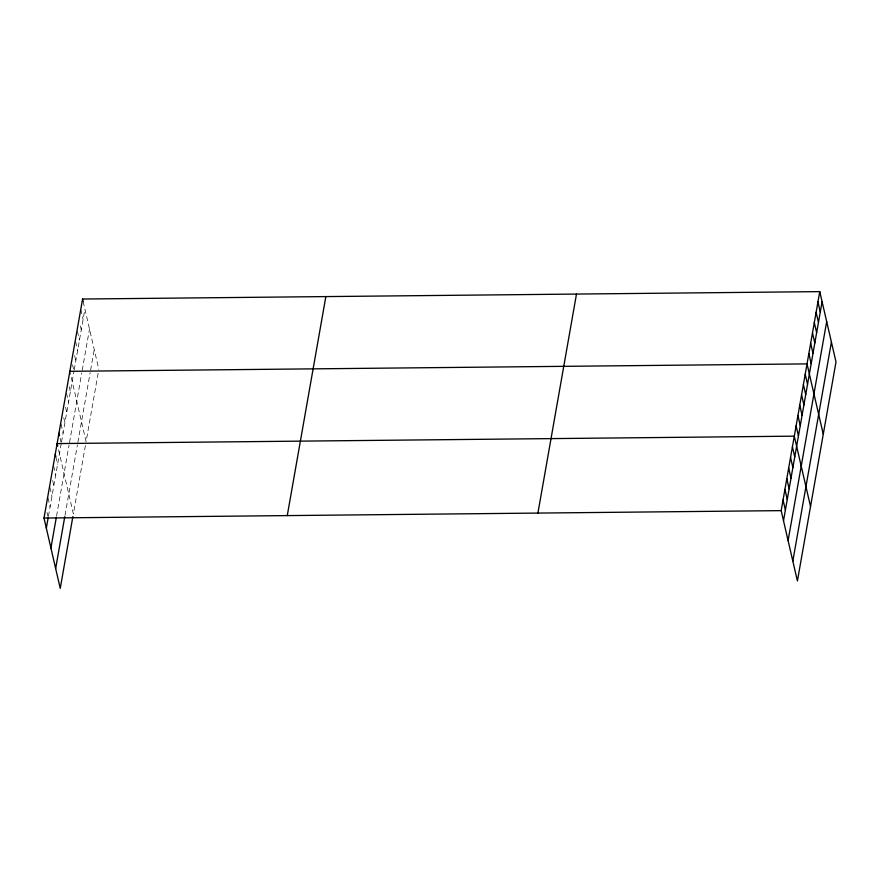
<?xml version="1.0" encoding="UTF-8"?>
<svg xmlns="http://www.w3.org/2000/svg" width="880" height="880" viewBox="0 0 880 880"><rect width="100%" height="100%" fill="white"/><g stroke="black" fill="none" stroke-linecap="round" stroke-linejoin="round"><path stroke-width="0.66" stroke-dasharray="4.4 3.3" d="M48.444 516.186L61.27 443.366M61.501 442.068L74.008 371.085M74.228 369.798L84.92 309.144M56.54 516.109L69.047 445.17M69.498 442.585L81.774 372.9M82.225 370.315L89.507 329.021M65.021 515.317L77.407 444.994M77.858 442.42L90.145 372.724M90.596 370.15L94.237 349.492M85.404 445.522L73.359 513.92L58.289 448.635M98.142 373.241L86.086 441.65L70.147 372.57M83.171 301.565L98.824 369.369M80.762 309.364L83.094 319.462M80.399 325.996L81.279 329.791M77.418 331.276L79.464 340.12M75.603 341.594L77.638 350.438M74.657 355.707L75.823 360.767M72.545 364.771L73.711 369.831M69.201 386.683L70.367 391.743M66.506 393.217L68.541 402.061M65.56 407.33L66.726 412.39M63.745 417.659L64.911 422.708M61.05 424.193L63.085 433.037M60.104 438.306L60.984 442.101M55.825 456.742L57.574 464.321M53.658 466.125L55.704 474.958M52.668 480.546L53.834 485.595M49.918 487.399L51.953 496.232M48.037 498.036L50.083 506.869M47.036 512.457L47.916 516.252"/><path stroke-width="1.32" d="M72.886 516.582L60.236 588.379L44 518.045L82.588 299.035L819.764 291.621L836 361.955L797.412 580.965L781.176 510.631L819.764 291.621M46.332 528.154L48.202 517.517M50.919 548.031L56.309 517.44M55.649 568.502L64.79 516.648M287.265 515.592L325.853 296.593M537.911 513.073L576.488 294.063M783.508 520.729L822.096 301.719M788.095 540.606L826.683 321.596M792.825 561.088L831.413 342.078M69.85 371.305L807.026 363.891L823.262 434.225M44 518.045L781.176 510.631M817.938 301.939L820.27 312.048M816.123 312.268L818.455 322.377M814.308 322.597L816.64 332.695M812.482 332.915L814.814 343.024M810.667 343.244L812.999 353.342M808.852 353.562L811.184 363.671M805.211 374.22L807.543 384.318M803.396 384.538L805.728 394.647M801.57 394.867L803.902 404.965M799.755 405.196L802.087 415.294M797.929 415.514L800.272 425.623M796.114 425.843L798.446 435.941M810.535 506.506L794.299 436.161L57.123 443.586L57.706 446.105M792.418 446.798L794.75 456.907M790.548 457.435L792.88 467.544M788.678 468.072L791.01 478.181M786.797 478.72L789.129 488.818M784.927 489.357L787.259 499.455M783.057 499.994L785.389 510.092M82.588 299.035L83.171 301.565M58.938 433.257L59.521 435.787M55.242 454.223L55.825 456.742"/></g></svg>
